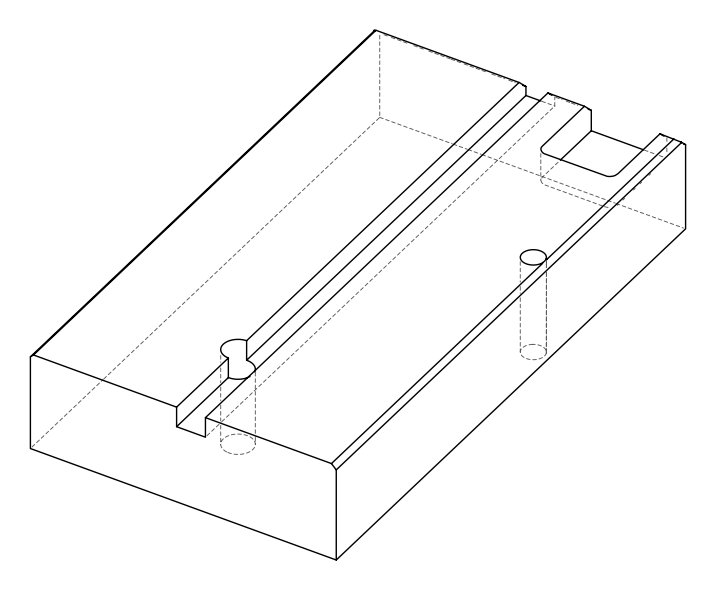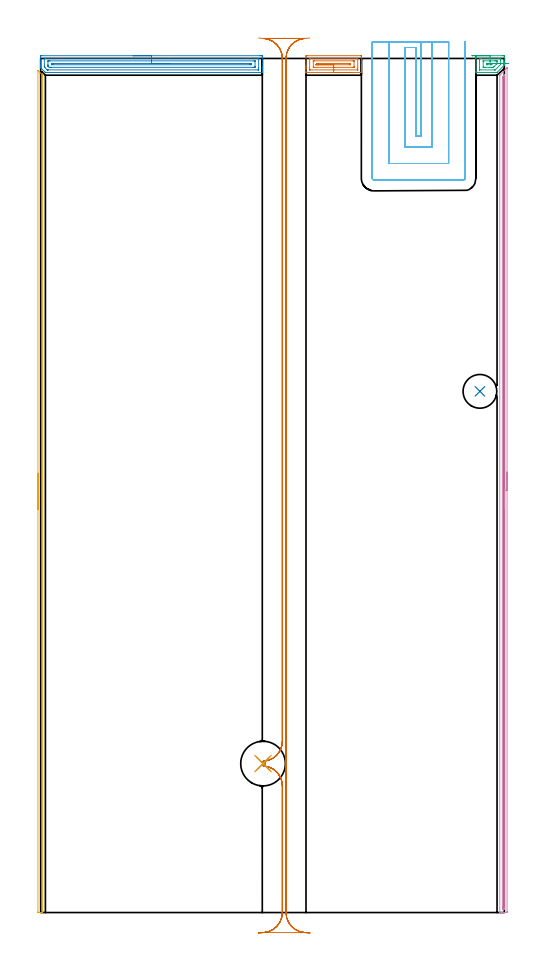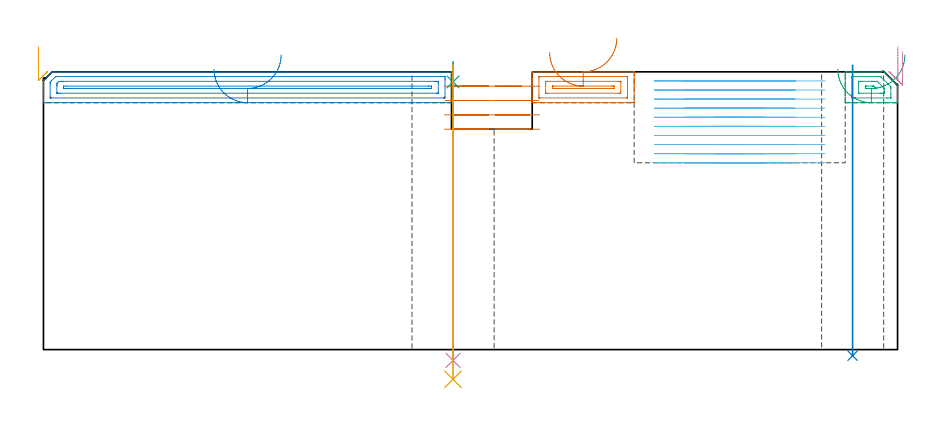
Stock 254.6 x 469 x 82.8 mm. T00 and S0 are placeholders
(PLAN: 11 operations, 6 tool changes, 42 min)
(1 AREA_MILL | FG_CHAMFER_SURFACE | UGT0205_001 | 1.15 min | 1755 mm3)
(2 AREA_MILL_1 | FG_CHAMFER_SURFACE_1 | UGT0205_001 | 4.06 min | 5387 mm3)
(3 AREA_MILL_2 | FG_CHAMFER_SURFACE_2 | UGT0205_001 | 0.65 min | 896 mm3)
(4 AREA_MILL_3 | FG_CHAMFER_SURFACE_3 | UGT0205_001 | 7.55 min | 3690 mm3)
(5 AREA_MILL_4 | FG_CHAMFER_SURFACE_4 | UGT0205_001 | 3.85 min | 1556 mm3)
(6 MILL_SLOT | SLOT_PARTIAL_RECTANGULAR | NXT0201_011 | Follow Part, ap 3, ae 75% | 15.11 min | 122934 mm3)
(7 MILL_RECTANGULAR_SLOT | SLOT_RECTANGULAR | UGT0201_105 | Follow Part, ap 5.5, ae 75% | 8.5 min | 195594 mm3)
(8 INDEXABLE_INSERT_DRILL_THROUGH_HOLE_FROM_SOLID | STEP1HOLE | NXT0302_008 | 0.35 min | 22157 mm3)
(9 SPOT_DRILL | STEP1HOLE_1 | NXT0321_9005460120000 | 0.05 min | 0 mm3)
(10 DRILL_THROUGH_HOLE_INTO_CENTER | STEP1HOLE_1 | NXT0301_065 | 0.35 min | 4513 mm3)
(11 DRILL_TO_ENLARGE_THROUGH_HOLE | STEP1HOLE_1 | UGT0301_058 | 0.38 min | 26753 mm3)
(TOOL UGT0205_001 | Chamfer Mill 20 x 3 x 45 deg. | D20 FL50 Z2)
(TOOL NXT0201_011 | ENDMILL 12mm [2P460-1200-NA 1630] | D12 FL38 Z6)
(TOOL UGT0201_105 | End Mill 22 mm | D22 FL25 Z2)
(TOOL NXT0302_008 | Index. Insert Drill 18.5mm [880-D1850L25-05] | D18.5 PA176 FL93 Z2)
(TOOL NXT0321_9005460120000 | NC Spot Drill, 142deg, 12mm, Carbide, Uncoated | D12 PA142 FL30 Z2)
(TOOL NXT0301_065 | Carbide Drill 9.4mm [860.1-0940-075A1-MM 2214] | D9.4 PA140 FL98 Z2)
(TOOL UGT0301_058 | Twist Drill 24.5 mm | D24.5 PA118 FL160 Z2)
(OP 1 AREA_MILL)
G17 G21 G94 G90
T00 M6
G54
G17 G0 G90 X170.9 Y461.3 S1061 M3
G43 Z92.8 H0
G94 G1 X170.862 Z91.928 F250.
X170.748 Z91.063
X170.559 Z90.212
X170.297 Z89.38
X169.963 Z88.574
X169.56 Z87.8
X169.091 Z87.064
X168.56 Z86.372
X167.971 Z85.729
X167.328 Z85.139
X166.636 Z84.608
X165.9 Z84.14
X165.126 Z83.737
X164.32 Z83.403
X163.488 Z83.141
X162.636 Z82.952
X161.772 Z82.838
X160.9 Z82.8
X145.801
X145.71 Y461.303 Z82.789
X145.707 Y461.33 Z82.762
X145.7 Y461.568 Z82.53
Y463.265 Z80.834
Y463.672 Z80.425
Y463.875 Z80.222
Y464.563 Z79.534
Y464.766 Z79.331
Y465.454 Z78.639
X145.701 Y469.911 Z74.186
X145.703 Y470.455 Z73.641
X145.707 Y470.491 Z73.605
X146.245 Y470.5 Z73.6
X175.555
X175.859 Y470.496 Z73.602
X176.09 Y470.491 Z73.605
X176.1 Y470.255 Z73.842
Y465.454 Z78.639
Y464.766 Z79.331
Y464.563 Z79.534
Y463.875 Z80.222
Y463.672 Z80.425
Y463.265 Z80.834
Y462.296 Z81.803
Y461.889 Z82.209
Y461.569 Z82.53
Y461.333 Z82.759
X176.091 Y461.303 Z82.789
X175.999 Y461.3 Z82.8
X160.9
Y462.714 Z81.386
X147.956 Y462.715 Z81.385
X147.824 Y462.718 Z81.382
X147.737 Y462.721 Z81.379
X147.709 Y462.726 Z81.374
X147.707 Y462.735 Z81.365
X147.704 Y462.78 Z81.32
X147.7 Y463.103 Z80.997
Y468.451 Z75.649
X147.704 Y469.02 Z75.08
X147.706 Y469.059 Z75.041
X147.709 Y469.074 Z75.026
X147.758 Y469.079 Z75.021
X147.89 Y469.084 Z75.016
X147.956 Y469.085 Z75.015
X173.844
X173.976 Y469.082 Z75.018
X174.063 Y469.079 Z75.021
X174.091 Y469.074 Z75.026
X174.093 Y469.065 Z75.035
X174.096 Y469.02 Z75.08
X174.1 Y468.697 Z75.403
Y463.349 Z80.751
X174.096 Y462.78 Z81.32
X174.094 Y462.741 Z81.359
X174.091 Y462.726 Z81.374
X174.041 Y462.721 Z81.379
X173.91 Y462.716 Z81.384
X173.844 Y462.715 Z81.385
X160.9 Y462.714 Z81.386
Y464.128 Z79.972
X150.23 Y464.129 Z79.971
X149.798 Y464.133 Z79.967
X149.738 Y464.135 Z79.965
X149.71 Y464.142 Z79.958
X149.705 Y464.268 Z79.832
X149.701 Y464.465 Z79.635
X149.7 Y467.335 Z76.765
X149.702 Y467.434 Z76.666
X149.709 Y467.63 Z76.47
X149.713 Y467.666 Z76.434
X149.718 Y467.668 Z76.432
X149.744 Y467.67 Z76.43
X149.798 Y467.671 Z76.429
X150.253 Y467.672 Z76.428
X171.57 Y467.671 Z76.429
X172.002 Y467.667 Z76.433
X172.062 Y467.665 Z76.435
X172.09 Y467.658 Z76.442
X172.095 Y467.532 Z76.568
X172.099 Y467.335 Z76.765
X172.1 Y464.465 Z79.635
X172.098 Y464.366 Z79.734
X172.091 Y464.17 Z79.93
X172.087 Y464.134 Z79.966
X172.081 Y464.132 Z79.968
X172.056 Y464.13 Z79.97
X172.002 Y464.129 Z79.971
X171.547
X160.9 Y464.128 Z79.972
Y465.543 Z78.557
X152.022
X151.846 Y465.545 Z78.555
X151.759 Y465.547 Z78.553
X151.721 Y465.549 Z78.551
X151.71 Y465.572 Z78.528
X151.708 Y466.211 Z77.889
X151.714 Y466.25 Z77.85
X152.55 Y466.257 Z77.843
X169.778
X169.954 Y466.255 Z77.845
X170.041 Y466.253 Z77.847
X170.079 Y466.251 Z77.849
X170.09 Y466.229 Z77.871
X170.092 Y465.589 Z78.511
X170.084 Y465.549 Z78.551
X170.047 Y465.547 Z78.553
X169.958 Y465.545 Z78.555
X169.778 Y465.543 Z78.557
X169.418
X160.9
X160.028 Z78.595
X159.163 Z78.709
X158.312 Z78.898
X157.48 Z79.16
X156.674 Z79.494
X155.9 Z79.897
X155.164 Z80.366
X154.472 Z80.897
X153.829 Z81.486
X153.24 Z82.129
X152.708 Z82.822
X152.24 Z83.557
X151.837 Z84.331
X151.503 Z85.137
X151.241 Z85.969
X151.052 Z86.821
X150.938 Z87.686
X150.9 Z88.557
G0 Z92.8
M5
M2
(OP 2 AREA_MILL_1)
G17 G21 G94 G90
T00 M6
G54
G17 G0 G90 X50.85 Y470.5 S1061 M3
G43 Z92.8 H0
Z83.6
G94 G1 X50.888 Z82.729 F250.
X51.002 Z81.864
X51.191 Z81.012
X51.453 Z80.18
X51.787 Z79.374
X52.19 Z78.6
X52.658 Z77.864
X53.19 Z77.172
X53.779 Z76.529
X54.422 Z75.94
X55.114 Z75.409
X55.85 Z74.94
X56.624 Z74.537
X57.43 Z74.203
X58.262 Z73.941
X59.113 Z73.752
X59.978 Z73.638
X60.85 Z73.6
X120.504
X121.094 Y470.499 Z73.601
X121.677 Y470.493 Z73.604
X121.693 Y470.491 Z73.606
X121.697 Y469.911 Z74.186
X121.7 Y469.305 Z74.792
Y464.563 Z79.531
Y463.991 Z80.106
Y463.672 Z80.425
Y463.1 Z80.997
Y462.78 Z81.315
Y462.142 Z81.958
Y461.722 Z82.377
X121.693 Y461.349 Z82.742
X121.69 Y461.303 Z82.788
X121.54 Y461.3 Z82.8
X3.283
X2.605 Y461.302 Z82.788
X2.472 Y461.428 Z82.671
X2.468 Y461.431 Z82.668
X0.137 Y463.762 Z80.337
X0.093 Y463.805 Z80.291
X0.01 Y463.898 Z80.194
X0.001 Y463.988 Z80.104
X0. Y464.437 Z79.663
Y464.815 Z79.284
Y465.454 Z78.641
Y466.665 Z77.432
Y467.237 Z76.857
Y469.625 Z74.472
X0.002 Y469.911 Z74.186
X0.007 Y470.491 Z73.606
X0.023 Y470.493 Z73.604
X0.606 Y470.5 Z73.6
X60.85
Y469.086 Z75.014
X119.309 Y469.085 Z75.015
X119.375 Y469.084 Z75.016
X119.507 Y469.079 Z75.021
X119.69 Y469.069 Z75.031
X119.692 Y469.019 Z75.081
X119.699 Y468.63 Z75.47
X119.7 Y463.672 Z80.428
Y463.281 Z80.819
X119.696 Y462.78 Z81.32
X119.693 Y462.733 Z81.367
X119.692 Y462.725 Z81.375
X119.661 Y462.721 Z81.379
X119.574 Y462.717 Z81.383
X119.441 Y462.715 Z81.385
X119.375 Y462.714 Z81.386
X4.11
X3.977 Y462.715 Z81.385
X3.712 Y462.719 Z81.381
X3.64 Y462.721 Z81.379
X3.63 Y462.727 Z81.373
X3.609 Y462.744 Z81.356
X3.57 Y462.78 Z81.32
X2.391 Y463.96 Z80.14
X2.095 Y464.264 Z79.836
X2.023 Y464.339 Z79.761
X2.01 Y464.433 Z79.667
X2.006 Y464.563 Z79.537
X2.001 Y464.953 Z79.147
X2. Y468.519 Z75.581
X2.004 Y469.019 Z75.081
X2.007 Y469.067 Z75.033
X2.008 Y469.074 Z75.026
X2.039 Y469.079 Z75.021
X2.126 Y469.082 Z75.018
X2.258 Y469.085 Z75.015
X2.325 Y469.086 Z75.014
X60.85
Y467.671 Z76.429
X117.089
X117.524 Y467.669 Z76.431
X117.668 Y467.667 Z76.433
X117.685 Y467.665 Z76.435
X117.691 Y467.623 Z76.477
X117.697 Y467.53 Z76.57
X117.699 Y467.413 Z76.687
Y464.563 Z79.537
X117.698 Y464.389 Z79.711
X117.69 Y464.212 Z79.888
X117.678 Y464.135 Z79.965
X117.632 Y464.133 Z79.967
X117.524 Y464.13 Z79.97
X117.066 Y464.129 Z79.971
X116.631 Y464.128 Z79.972
X5.961 Y464.129 Z79.971
X5.501 Y464.131 Z79.969
X5.069 Y464.135 Z79.965
X4.657 Y464.154 Z79.946
X4.237 Y464.563 Z79.537
X4.176 Y464.623 Z79.477
X4.077 Y464.729 Z79.371
X4.029 Y464.782 Z79.318
X4.01 Y464.827 Z79.273
X4.006 Y464.927 Z79.173
X4.001 Y465.278 Z78.822
X4. Y465.454 Z78.646
X4.002 Y467.411 Z76.689
X4.01 Y467.588 Z76.512
X4.022 Y467.665 Z76.435
X4.068 Y467.667 Z76.433
X4.176 Y467.669 Z76.431
X4.634 Y467.671 Z76.429
X5.069
X60.85
Y466.257 Z77.843
X114.935
X115.65 Y466.251 Z77.849
X115.69 Y466.249 Z77.851
X115.694 Y466.205 Z77.895
X115.697 Y466.103 Z77.997
X115.699 Y465.9 Z78.2
X115.697 Y465.697 Z78.403
X115.694 Y465.595 Z78.505
X115.69 Y465.551 Z78.549
X115.645 Y465.548 Z78.552
X114.935 Y465.543 Z78.557
X114.846
X6.765
X6.05 Y465.549 Z78.551
X6.01 Y465.551 Z78.549
X6.006 Y465.595 Z78.505
X6.002 Y465.697 Z78.403
X6.001 Y465.9 Z78.2
X6.002 Y466.103 Z77.997
X6.006 Y466.205 Z77.895
X6.01 Y466.249 Z77.851
X6.054 Y466.253 Z77.847
X6.138 Y466.255 Z77.845
X6.854 Y466.257 Z77.843
X6.942
X60.85
X61.722 Z77.881
X62.586 Z77.995
X63.438 Z78.183
X64.27 Z78.446
X65.076 Z78.78
X65.85 Z79.182
X66.586 Z79.651
X67.278 Z80.182
X67.921 Z80.772
X68.51 Z81.415
X69.041 Z82.107
X69.51 Z82.843
X69.913 Z83.617
X70.247 Z84.423
X70.509 Z85.255
X70.698 Z86.106
X70.812 Z86.971
X70.85 Z87.843
G0 Z92.8
M5
M2
(OP 3 AREA_MILL_2)
G17 G21 G94 G90
T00 M6
G54
G17 G0 G90 X236.8 Y470.5 S1061 M3
G43 Z92.8 H0
Z83.6
G94 G1 X236.838 Z82.729 F250.
X236.952 Z81.864
X237.141 Z81.012
X237.403 Z80.18
X237.737 Z79.374
X238.14 Z78.6
X238.608 Z77.864
X239.14 Z77.172
X239.729 Z76.529
X240.372 Z75.94
X241.064 Z75.409
X241.8 Z74.94
X242.574 Z74.537
X243.38 Z74.203
X244.212 Z73.941
X245.063 Z73.752
X245.928 Z73.638
X246.8 Z73.6
X253.66
X254.238 Y470.497 Z73.603
X254.525 Y470.495 Z73.605
X254.596 Y470.493 Z73.607
X254.6 Y469.911 Z74.189
Y467.083 Z77.016
Y465.377 Z78.721
Y465.3 Z78.796
X254.598 Y465.296 Z78.8
X250.738 Y461.438 Z82.662
X250.607 Y461.305 Z82.79
X249.863 Y461.3 Z82.8
X239.362
X239.01 Y461.306 Z82.792
X239. Y461.787 Z82.311
Y468.282 Z75.818
Y469.019 Z75.075
Y469.388 Z74.706
Y469.911 Z74.184
X239.004 Y470.438 Z73.657
X239.01 Y470.491 Z73.604
X239.063 Y470.498 Z73.598
X239.362 Y470.5 Z73.6
X246.8
Y469.086 Z75.014
X251.548
X252.423 Y469.085 Z75.015
X252.488
X252.552 Y469.082 Z75.018
X252.587 Y469.079 Z75.021
X252.593 Y469.057 Z75.043
X252.597 Y469.019 Z75.081
X252.6 Y468.906 Z75.194
Y468.128 Z75.972
Y466.231 Z77.869
X252.599 Y466.117 Z77.983
X252.593 Y465.889 Z78.211
X252.588 Y465.75 Z78.35
X252.56 Y465.717 Z78.383
X252.488 Y465.638 Z78.462
X249.748 Y462.898 Z81.202
X249.629 Y462.78 Z81.32
X249.588 Y462.745 Z81.355
X249.57 Y462.731 Z81.369
X249.507 Y462.721 Z81.379
X249.248 Y462.716 Z81.384
X249.118 Y462.715 Z81.385
X241.177 Y462.714 Z81.386
X241.112 Y462.715 Z81.385
X241.048 Y462.718 Z81.382
X241.013 Y462.721 Z81.379
X241.007 Y462.743 Z81.357
X241.003 Y462.78 Z81.32
X241. Y462.894 Z81.206
Y468.242 Z75.858
X241.008 Y469.019 Z75.081
X241.01 Y469.071 Z75.029
X241.053 Y469.08 Z75.02
X241.112 Y469.082 Z75.018
X241.922 Y469.086 Z75.014
X241.987
X246.8
Y467.671 Z76.429
X249.436
X249.863
X250.312 Y467.67 Z76.43
X250.524 Y467.667 Z76.433
X250.562 Y467.665 Z76.435
X250.59 Y467.657 Z76.443
X250.593 Y467.605 Z76.495
X250.599 Y467.378 Z76.722
X250.6 Y467.237 Z76.863
Y466.486 Z77.614
X250.597 Y466.346 Z77.754
X250.594 Y466.252 Z77.848
X250.59 Y466.207 Z77.893
X250.559 Y466.17 Z77.93
X250.445 Y466.049 Z78.051
X250.3 Y465.9 Z78.2
X248.964 Y464.563 Z79.537
X248.528 Y464.14 Z79.96
X248.113 Y464.134 Z79.966
X247.663 Y464.13 Z79.97
X247.238 Y464.129 Z79.971
X246.789 Y464.128 Z79.972
X244.164
X243.737 Y464.129 Z79.971
X243.288 Y464.13 Z79.97
X243.076 Y464.133 Z79.967
X243.038 Y464.135 Z79.965
X243.01 Y464.143 Z79.957
X243.007 Y464.195 Z79.905
X243.001 Y464.422 Z79.678
X243. Y467.237 Z76.863
X243.003 Y467.612 Z76.488
X243.007 Y467.658 Z76.442
X243.01 Y467.664 Z76.436
X243.02 Y467.667 Z76.433
X243.055 Y467.67 Z76.43
X243.168 Y467.671 Z76.429
X243.311
X246.8
Y466.257 Z77.843
X248.113 Y466.256 Z77.844
X248.201 Y466.255 Z77.845
X248.203 Y466.254 Z77.846
X248.138 Y466.187 Z77.913
X248.113 Y466.161 Z77.939
X247.762 Y465.811 Z78.289
X247.642 Y465.694 Z78.406
X247.536 Y465.593 Z78.507
X247.493 Y465.553 Z78.547
X247.412 Y465.55 Z78.55
X247.238 Y465.544 Z78.556
X247.15 Y465.543 Z78.557
X245.401
X245.095 Y465.545 Z78.555
X245.021 Y465.548 Z78.552
X245.01 Y465.549 Z78.551
X245.006 Y465.561 Z78.539
X245.002 Y465.588 Z78.512
X245.001 Y465.647 Z78.453
Y465.95 Z78.15
X245.005 Y466.148 Z77.952
X245.01 Y466.23 Z77.87
X245.014 Y466.251 Z77.849
X245.05 Y466.253 Z77.847
X245.137 Y466.255 Z77.845
X245.487 Y466.257 Z77.843
X245.574
X246.8
X247.672 Z77.881
X248.536 Z77.995
X249.388 Z78.183
X250.22 Z78.446
X251.026 Z78.78
X251.8 Z79.182
X252.536 Z79.651
X253.228 Z80.182
X253.871 Z80.772
X254.46 Z81.415
X254.992 Z82.107
X255.46 Z82.843
X255.863 Z83.616
X256.197 Z84.422
X256.459 Z85.254
X256.648 Z86.106
X256.762 Z86.971
X256.8 Z87.843
G0 Z92.8
M5
M2
(OP 4 AREA_MILL_3)
G17 G21 G94 G90
T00 M6
G54
G17 G0 G90 X256.1 Y241.9 S1061 M3
G43 Z92.8 H0
Z88.8
G94 G1 Y241.862 Z87.928 F250.
Y241.748 Z87.064
Y241.559 Z86.212
Y241.297 Z85.38
Y240.963 Z84.574
Y240.56 Z83.8
Y240.092 Z83.064
Y239.56 Z82.372
Y238.971 Z81.729
Y238.328 Z81.14
Y237.636 Z80.609
Y236.9 Z80.14
Y236.126 Z79.737
Y235.32 Z79.403
Y234.488 Z79.141
Y233.636 Z78.952
Y232.772 Z78.838
Y231.9 Z78.8
Y0.613
X256.098 Y0.344
X256.093 Y0.01 Z78.802
X255.836 Y0. Z79.059
X254.424 Z80.473
X253.232 Z81.663
X252.297 Z82.603
X252.198 Y0.001 Z82.694
X252.15 Y0.003 Z82.741
X252.103 Y0.01 Z82.788
X252.1 Y0.167 Z82.8
Y459.615
X252.103 Y459.795 Z82.789
X252.169 Y459.87 Z82.728
X252.361 Y460.061 Z82.539
X255.965 Y463.667 Z78.932
X256.03 Y463.733 Z78.863
X256.091 Y463.782 Z78.801
X256.094 Y463.766 Z78.798
X256.097 Y463.745 Z78.797
X256.099 Y463.701 Z78.799
Y463.633
X256.1 Y231.9 Z78.8
X254.686 Z80.214
X254.685 Y2.399 Z80.215
X254.683 Y2.098 Z80.217
X254.681 Y2.024 Z80.219
X254.679 Y2.013 Z80.221
X254.663 Y2.009 Z80.237
X254.617 Y2.004 Z80.283
X254.487 Y2.001 Z80.413
X254.1 Z80.8
X253.617 Y2.003 Z81.283
X253.535 Y2.01 Z81.365
X253.521 Y2.012 Z81.379
X253.519 Y2.039 Z81.381
X253.516 Y2.107 Z81.384
X253.515 Y2.399 Z81.385
X253.514 Y3.002 Z81.386
Y457.829
X253.516 Y458.429 Z81.384
X253.52 Y458.722 Z81.38
X253.521 Y458.755 Z81.379
X253.547 Y458.787 Z81.353
X253.602 Y458.847 Z81.298
X253.685 Y458.935 Z81.215
X253.79 Y459.041 Z81.11
X254.23 Y459.481 Z80.67
X254.365 Y459.615 Z80.535
X254.474 Y459.722 Z80.426
X254.676 Y459.915 Z80.224
X254.679 Z80.221
X254.682 Y459.909 Z80.218
X254.685 Y459.615 Z80.215
X254.686 Y459.411 Z80.214
Y231.9
Y231.028 Z80.252
Y230.164 Z80.366
Y229.312 Z80.555
Y228.48 Z80.817
Y227.674 Z81.151
Y226.9 Z81.554
Y226.164 Z82.023
Y225.472 Z82.554
Y224.829 Z83.143
Y224.24 Z83.786
Y223.708 Z84.479
Y223.24 Z85.214
Y222.837 Z85.988
Y222.503 Z86.794
Y222.241 Z87.626
Y222.052 Z88.478
Y221.938 Z89.343
Y221.9 Z90.214
G0 Z92.8
M5
M2
(OP 5 AREA_MILL_4)
G17 G21 G94 G90
T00 M6
G54
G17 G0 G90 X-1.5 Y221.2 S1061 M3
G43 Z92.8 H0
Z90.2
G94 G1 Y221.238 Z89.328 F250.
Y221.352 Z88.463
Y221.541 Z87.612
Y221.803 Z86.78
Y222.137 Z85.974
Y222.54 Z85.2
Y223.009 Z84.464
Y223.54 Z83.772
Y224.129 Z83.129
Y224.772 Z82.54
Y225.464 Z82.008
Y226.2 Z81.54
Y226.974 Z81.137
Y227.78 Z80.803
Y228.612 Z80.541
Y229.464 Z80.352
Y230.329 Z80.238
Y231.2 Z80.2
Y462.373
X-1.495 Y462.383 Z80.204
X-1.476 Y462.373 Z80.222
X-1.405 Y462.306 Z80.293
X-1.374 Y462.275 Z80.325
X0.911 Y459.99 Z82.61
X1.097 Y459.806 Z82.788
X1.1 Y459.096 Z82.8
Y0.176
X1.098 Y0.01 Z82.789
X0.768 Y0. Z82.468
X0.493 Z82.193
X-0.2 Z81.495
X-1.425 Z80.272
X-1.491 Y0.003 Z80.205
X-1.5 Y0.39 Z80.2
Y231.2
Y232.072 Z80.238
Y232.937 Z80.352
Y233.788 Z80.541
Y234.62 Z80.803
Y235.426 Z81.137
Y236.2 Z81.54
Y236.936 Z82.008
Y237.628 Z82.54
Y238.271 Z83.129
Y238.861 Z83.772
Y239.392 Z84.464
Y239.86 Z85.2
Y240.263 Z85.974
Y240.597 Z86.78
Y240.859 Z87.612
Y241.048 Z88.463
Y241.162 Z89.328
Y241.2 Z90.2
G0 Z92.8
M5
M2
(OP 6 MILL_SLOT)
G17 G21 G94 G90
T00 M6
G54
G17 G0 G90 X209.038 Y478. S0 M3
G43 Z92.8 H1
Z80.09
G94 G1 X209.002 Y475. F250.
G3 X209. Y474.71 R24. F500.
G1 Y426.3
X206.1
Y474.698
G3 X206.098 Y475. R24.
G1 X200.097
G2 X200.1 Y474.698 R18.
G1 Y420.3
X215.
Y474.71
G2 X215.002 Y475. R18.
G1 X215.051 Y478. F250.
X190.994 Y477.998
X191.095 Y475.
G2 X191.1 Y474.698 R9. F500.
G1 Y411.3
X224.
Y474.71
G2 X224.005 Y475. R9.
G1 X224.101 Y477.998 F250.
X182.1 Y477.698
Y474.698
Y403.2 F500.
G3 X183. Y402.3 R0.9
G1 X232.1
G3 X233. Y403.2 R0.9
G1 Y474.71
Y477.71 F250.
G0 X209. Y478. Z77.38
G1 Y475.
Y426.3 F500.
X206.1
Y475.
X200.1
Y420.3
X215.
Y475.
Y478. F250.
X191.1
Y475.
Y411.3 F500.
X224.
Y475.
Y478. F250.
X182.1
Y475.
Y403.2 F500.
G3 X183. Y402.3 R0.9
G1 X232.1
G3 X233. Y403.2 R0.9
G1 Y475.
Y478. F250.
G0 X209. Z74.67
G1 Y475.
Y426.3 F500.
X206.1
Y475.
X200.1
Y420.3
X215.
Y475.
Y478. F250.
X191.1
Y475.
Y411.3 F500.
X224.
Y475.
Y478. F250.
X182.1
Y475.
Y403.2 F500.
G3 X183. Y402.3 R0.9
G1 X232.1
G3 X233. Y403.2 R0.9
G1 Y475.
Y478. F250.
G0 X209. Z71.96
G1 Y475.
Y426.3 F500.
X206.1
Y475.
X200.1
Y420.3
X215.
Y475.
Y478. F250.
X191.1
Y475.
Y411.3 F500.
X224.
Y475.
Y478. F250.
X182.1
Y475.
Y403.2 F500.
G3 X183. Y402.3 R0.9
G1 X232.1
G3 X233. Y403.2 R0.9
G1 Y475.
Y478. F250.
G0 X209. Z69.25
G1 Y475.
Y426.3 F500.
X206.1
Y475.
X200.1
Y420.3
X215.
Y475.
Y478. F250.
X191.1
Y475.
Y411.3 F500.
X224.
Y475.
Y478. F250.
X182.1
Y475.
Y403.2 F500.
G3 X183. Y402.3 R0.9
G1 X232.1
G3 X233. Y403.2 R0.9
G1 Y475.
Y478. F250.
G0 X209. Z66.54
G1 Y475.
Y426.3 F500.
X206.1
Y475.
X200.1
Y420.3
X215.
Y475.
Y478. F250.
X191.1
Y475.
Y411.3 F500.
X224.
Y475.
Y478. F250.
X182.1
Y475.
Y403.2 F500.
G3 X183. Y402.3 R0.9
G1 X232.1
G3 X233. Y403.2 R0.9
G1 Y475.
Y478. F250.
G0 X209. Z63.83
G1 Y475.
Y426.3 F500.
X206.1
Y475.
X200.1
Y420.3
X215.
Y475.
Y478. F250.
X191.1
Y475.
Y411.3 F500.
X224.
Y475.
Y478. F250.
X182.1
Y475.
Y403.2 F500.
G3 X183. Y402.3 R0.9
G1 X232.1
G3 X233. Y403.2 R0.9
G1 Y475.
Y478. F250.
G0 X209. Z61.12
G1 Y475.
Y426.3 F500.
X206.1
Y475.
X200.1
Y420.3
X215.
Y475.
Y478. F250.
X191.1
Y475.
Y411.3 F500.
X224.
Y475.
Y478. F250.
X182.1
Y475.
Y403.2 F500.
G3 X183. Y402.3 R0.9
G1 X232.1
G3 X233. Y403.2 R0.9
G1 Y475.
Y478. F250.
G0 X209. Z58.41
G1 Y475.
Y426.3 F500.
X206.1
Y475.
X200.1
Y420.3
X215.
Y475.
Y478. F250.
X191.1
Y475.
Y411.3 F500.
X224.
Y475.
Y478. F250.
X182.1
Y475.
Y403.2 F500.
G3 X183. Y402.3 R0.9
G1 X232.1
G3 X233. Y403.2 R0.9
G1 Y475.
Y478. F250.
G0 X209. Z55.7
G1 Y475.
Y426.3 F500.
X206.1
Y475.
X200.1
Y420.3
X215.
Y475.
Y478. F250.
X191.1
Y475.
Y411.3 F500.
X224.
Y475.
Y478. F250.
X182.1
Y475.
Y403.2 F500.
G3 X183. Y402.3 R0.9
G1 X232.1
G3 X233. Y403.2 R0.9
G1 Y475.
Y478. F250.
G0 Z92.8
M5
M2
(OP 7 MILL_RECTANGULAR_SLOT)
G17 G21 G94 G90
T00 M6
G54
G17 G0 G90 X147.88 Y-11.191 S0 M3
G43 Z92.8 H0
Z78.525
G94 G1 X144.888 Y-10.97 F250.
G2 X134.7 Y0. R11. F500.
G1 Y469.
G2 X142.507 Y479.526 R11.
G1 X142.515 Y479.555
G3 X139.419 Y480. R11.
G1 X127.984
G3 X124.886 Y479.555 R11.
G1 X124.894 Y479.526
G2 X132.7 Y469. R11.
G1 Y94.043
G2 X122.209 Y83.055 R11.
G1 X122.208 Y83.045
G2 X122.208 Y80.555 R1.25
G1 X122.209 Y80.545
G2 X132.7 Y69.557 R11.
G1 Y0.
G2 X122.512 Y-10.97 R11.
G1 X119.52 Y-11.191 F250.
G0 Z92.8
X119.713 Y480.227
Z74.25
G1 X122.701 Y479.954
G2 X132.7 Y469. R11. F500.
G1 Y94.043
G2 X122.209 Y83.055 R11.
G1 X122.208 Y83.045
G2 X122.208 Y80.555 R1.25
G1 X122.209 Y80.545
G2 X132.7 Y69.557 R11.
G1 Y0.
G2 X122.512 Y-10.97 R11.
G1 Y-11.
X144.888
Y-10.97
G2 X134.7 Y0. R11.
G1 Y469.
G2 X144.686 Y479.953 R11.
G1 X147.674 Y480.23 F250.
G0 Z92.8
X147.88 Y-11.191
Z69.975
G1 X144.888 Y-10.97
G2 X134.7 Y0. R11. F500.
G1 Y469.
G2 X144.888 Y479.97 R11.
G1 Y480.
X122.512
Y479.97
G2 X132.7 Y469. R11.
G1 Y94.043
G2 X122.209 Y83.055 R11.
G1 X122.208 Y83.045
G2 X122.208 Y80.555 R1.25
G1 X122.209 Y80.545
G2 X132.7 Y69.557 R11.
G1 Y0.
G2 X122.512 Y-10.97 R11.
G1 X119.52 Y-11.191 F250.
G0 X147.88 Z65.7
G1 X144.888 Y-10.97
G2 X134.7 Y0. R11. F500.
G1 Y469.
G2 X144.888 Y479.97 R11.
G1 Y480.
X122.512
Y479.97
G2 X132.7 Y469. R11.
G1 Y94.043
G2 X122.209 Y83.055 R11.
G1 X122.208 Y83.045
G2 X122.208 Y80.555 R1.25
G1 X122.209 Y80.545
G2 X132.7 Y69.557 R11.
G1 Y0.
G2 X122.512 Y-10.97 R11.
G1 X119.52 Y-11.191 F250.
G0 Z92.8
M5
M2
(OP 8 INDEXABLE_INSERT_DRILL_THROUGH_HOLE_FROM_SOLID)
G17 G21 G94 G90
T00 M6
G54
G17 G0 G90 X241.2 Y286.2 S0 M3
G43 Z92.8 H1
G94 G81 G98 Z-1.823 F250. R84.8
G80
M5
M2
(OP 9 SPOT_DRILL)
G17 G21 G94 G90
T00 M6
G54
G17 G0 G90 X122.1 Y81.8 S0 M3
G43 Z92.8 H0
G94 G81 G98 Z79.8 F250. R85.8
G80
M5
M2
(OP 10 DRILL_THROUGH_HOLE_INTO_CENTER)
G17 G21 G94 G90
T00 M6
G54
G17 G0 G90 X122.1 Y81.8 S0 M3
G43 Z92.8 H1
G94 G73 G98 Z-3.211 F250. Q8.601 R84.8
G80
M5
M2
(OP 11 DRILL_TO_ENLARGE_THROUGH_HOLE)
G17 G21 G94 G90
T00 M6
G54
G17 G0 G90 X122.1 Y81.8 S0 M3
G43 Z92.8 H0
G94 G73 G98 Z-8.861 F250. Q22.915 R84.8
G80
M5
M2
